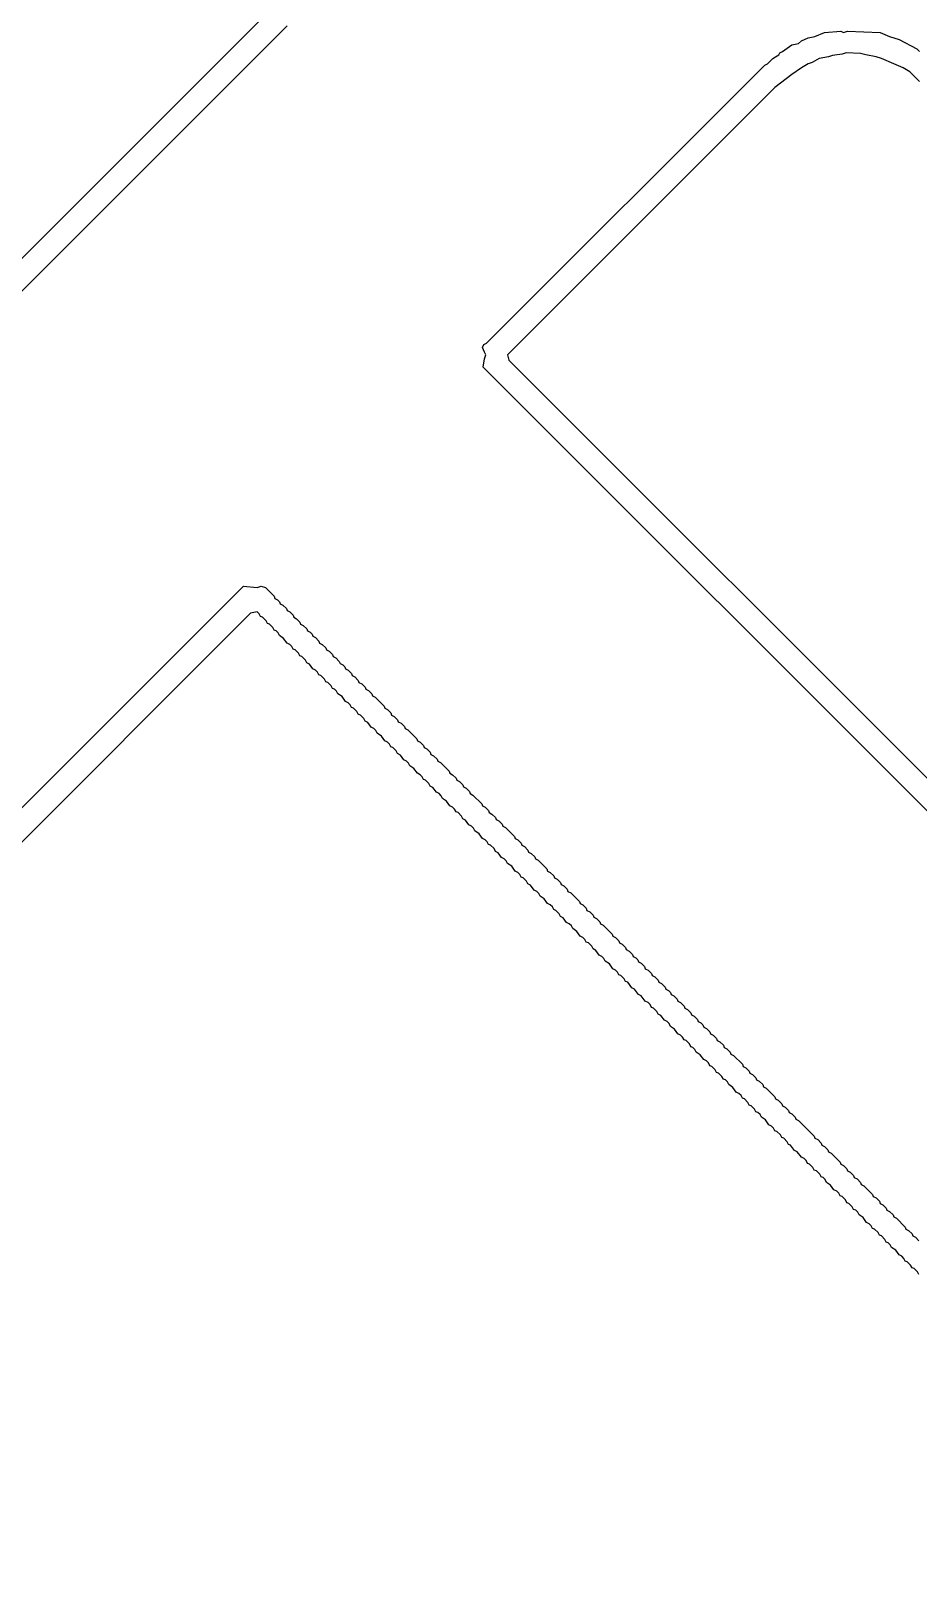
# Model space of a CAD drawing. Header units: millimetres. Extents: x 95 to 305, y 96 to 295.
# Drawn here: x 149.4 to 165.32, y 245.98 to 273.69 of the extents above; entities that cross this region are included whole.
import ezdxf

# ---------------------------------------------------------------- set-up
doc = ezdxf.new("R2010")
doc.units = ezdxf.units.MM
doc.layers.add('BottomOverlay', color=54, linetype='Continuous')

msp = doc.modelspace()

# ---------------------------------------------------------------- linework, layer by layer
at = {"layer": 'BottomOverlay'}
for p, q in [((153.998, 273.779), (126.203, 245.983)), ((126.227, 246.591), (153.524, 273.888)), ((163.053, 273.438), (163.174, 273.462)), ((163.174, 273.462), (163.223, 273.511)), ((163.223, 273.511), (163.345, 273.56)), ((163.345, 273.56), (163.466, 273.584)), ((163.466, 273.584), (163.637, 273.657)), ((163.637, 273.657), (163.929, 273.681)), ((163.929, 273.681), (163.978, 273.657)), ((163.978, 273.657), (164.051, 273.681)), ((164.051, 273.681), (164.635, 273.657)), ((164.635, 273.657), (164.805, 273.584)), ((164.805, 273.584), (164.975, 273.535)), ((164.975, 273.535), (165.292, 273.365)), ((162.615, 273.097), (162.712, 273.195)), ((162.712, 273.195), (162.761, 273.219)), ((162.761, 273.219), (162.821, 273.255)), ((162.821, 273.255), (162.834, 273.292)), ((162.834, 273.292), (162.882, 273.316)), ((162.882, 273.316), (163.053, 273.438)), ((163.539, 273.195), (163.418, 273.122)), ((163.71, 273.219), (163.539, 273.195)), ((163.783, 273.243), (163.71, 273.219)), ((163.953, 273.268), (163.783, 273.243)), ((164.026, 273.292), (163.953, 273.268)), ((164.282, 273.28), (164.026, 273.292)), ((164.379, 273.255), (164.282, 273.28)), ((164.562, 273.219), (164.379, 273.255)), ((164.659, 273.195), (164.562, 273.219)), ((164.878, 273.097), (164.659, 273.195)), ((165.292, 273.365), (165.341, 273.316)), ((157.576, 268.083), (162.566, 273.073)), ((162.566, 273.073), (162.615, 273.097)), ((163.053, 272.903), (162.748, 272.671)), ((163.223, 273.024), (163.053, 272.903)), ((163.345, 273.097), (163.223, 273.024)), ((163.418, 273.122), (163.345, 273.097)), ((165.048, 273.024), (164.878, 273.097)), ((165.17, 272.951), (165.048, 273.024)), ((165.341, 272.781), (165.17, 272.951)), ((162.748, 272.671), (157.953, 267.876)), ((157.503, 268.01), (157.528, 268.059)), ((157.54, 267.925), (157.503, 268.01)), ((157.528, 268.059), (157.576, 268.083)), ((157.564, 267.876), (157.54, 267.925)), ((157.515, 267.657), (157.54, 267.803)), ((177.997, 247.176), (157.515, 267.657)), ((157.54, 267.803), (157.564, 267.876)), ((157.953, 267.876), (157.978, 267.779)), ((157.978, 267.779), (176.61, 249.147)), ((143.642, 254.149), (153.219, 263.727)), ((153.219, 263.727), (153.463, 263.702)), ((153.463, 263.702), (153.536, 263.727)), ((153.536, 263.727), (153.609, 263.702)), ((153.609, 263.702), (153.767, 263.544)), ((153.767, 263.544), (153.779, 263.507)), ((153.779, 263.507), (153.828, 263.483)), ((153.828, 263.483), (153.864, 263.447)), ((153.341, 263.24), (136.827, 246.725)), ((153.463, 263.264), (153.341, 263.24)), ((153.499, 263.228), (153.463, 263.264)), ((153.524, 263.179), (153.499, 263.228)), ((153.864, 263.447), (153.877, 263.41)), ((153.877, 263.41), (153.925, 263.386)), ((153.925, 263.386), (153.986, 263.325)), ((153.986, 263.325), (153.998, 263.288)), ((153.998, 263.288), (154.047, 263.264)), ((154.047, 263.264), (154.108, 263.203)), ((154.108, 263.203), (154.12, 263.167)), ((153.56, 263.167), (153.524, 263.179)), ((153.621, 263.106), (153.56, 263.167)), ((153.645, 263.057), (153.621, 263.106)), ((153.682, 263.045), (153.645, 263.057)), ((153.743, 262.984), (153.682, 263.045)), ((153.767, 262.935), (153.743, 262.984)), ((153.804, 262.923), (153.767, 262.935)), ((153.84, 262.887), (153.804, 262.923)), ((154.12, 263.167), (154.169, 263.142)), ((154.169, 263.142), (154.23, 263.082)), ((154.23, 263.082), (154.242, 263.045)), ((154.242, 263.045), (154.29, 263.021)), ((154.29, 263.021), (154.351, 262.96)), ((154.351, 262.96), (154.363, 262.923)), ((154.363, 262.923), (154.412, 262.899)), ((153.864, 262.838), (153.84, 262.887)), ((153.937, 262.789), (153.864, 262.838)), ((153.998, 262.704), (153.937, 262.789)), ((154.047, 262.68), (153.998, 262.704)), ((154.084, 262.643), (154.047, 262.68)), ((154.108, 262.595), (154.084, 262.643)), ((154.412, 262.899), (154.449, 262.862)), ((154.449, 262.862), (154.461, 262.826)), ((154.461, 262.826), (154.509, 262.802)), ((154.509, 262.802), (154.57, 262.741)), ((154.57, 262.741), (154.582, 262.704)), ((154.582, 262.704), (154.631, 262.68)), ((154.631, 262.68), (154.692, 262.619)), ((154.144, 262.583), (154.108, 262.595)), ((154.205, 262.522), (154.144, 262.583)), ((154.23, 262.473), (154.205, 262.522)), ((154.266, 262.461), (154.23, 262.473)), ((154.327, 262.4), (154.266, 262.461)), ((154.351, 262.351), (154.327, 262.4)), ((154.692, 262.619), (154.704, 262.583)), ((154.704, 262.583), (154.753, 262.558)), ((154.753, 262.558), (154.814, 262.497)), ((154.814, 262.497), (154.826, 262.461)), ((154.826, 262.461), (154.875, 262.437)), ((154.875, 262.437), (154.935, 262.376)), ((154.935, 262.376), (154.948, 262.339)), ((154.4, 262.327), (154.351, 262.351)), ((154.461, 262.242), (154.4, 262.327)), ((154.509, 262.217), (154.461, 262.242)), ((154.546, 262.181), (154.509, 262.217)), ((154.57, 262.132), (154.546, 262.181)), ((154.607, 262.12), (154.57, 262.132)), ((154.668, 262.059), (154.607, 262.12)), ((154.948, 262.339), (154.996, 262.315)), ((154.996, 262.315), (155.033, 262.278)), ((155.033, 262.278), (155.045, 262.242)), ((155.045, 262.242), (155.094, 262.217)), ((155.094, 262.217), (155.154, 262.157)), ((155.154, 262.157), (155.167, 262.12)), ((155.167, 262.12), (155.215, 262.096)), ((155.215, 262.096), (155.276, 262.035)), ((154.692, 262.011), (154.668, 262.059)), ((154.729, 261.998), (154.692, 262.011)), ((154.789, 261.938), (154.729, 261.998)), ((154.814, 261.889), (154.789, 261.938)), ((154.85, 261.877), (154.814, 261.889)), ((154.887, 261.84), (154.85, 261.877)), ((154.911, 261.792), (154.887, 261.84)), ((155.276, 262.035), (155.288, 261.998)), ((155.288, 261.998), (155.337, 261.974)), ((155.337, 261.974), (155.398, 261.913)), ((155.398, 261.913), (155.41, 261.877)), ((155.41, 261.877), (155.459, 261.852)), ((155.459, 261.852), (155.52, 261.792)), ((154.984, 261.743), (154.911, 261.792)), ((155.045, 261.658), (154.984, 261.743)), ((155.094, 261.633), (155.045, 261.658)), ((155.13, 261.597), (155.094, 261.633)), ((155.154, 261.548), (155.13, 261.597)), ((155.191, 261.536), (155.154, 261.548)), ((155.252, 261.475), (155.191, 261.536)), ((155.52, 261.792), (155.532, 261.755)), ((155.532, 261.755), (155.58, 261.731)), ((155.58, 261.731), (155.739, 261.572)), ((155.739, 261.572), (155.751, 261.536)), ((155.751, 261.536), (155.799, 261.512)), ((155.276, 261.426), (155.252, 261.475)), ((155.313, 261.414), (155.276, 261.426)), ((155.374, 261.353), (155.313, 261.414)), ((155.398, 261.305), (155.374, 261.353)), ((155.447, 261.28), (155.398, 261.305)), ((155.507, 261.195), (155.447, 261.28)), ((155.799, 261.512), (155.86, 261.451)), ((155.86, 261.451), (155.872, 261.414)), ((155.872, 261.414), (155.921, 261.39)), ((155.921, 261.39), (155.982, 261.329)), ((155.982, 261.329), (155.994, 261.293)), ((155.994, 261.293), (156.043, 261.268)), ((156.043, 261.268), (156.104, 261.207)), ((155.556, 261.171), (155.507, 261.195)), ((155.593, 261.134), (155.556, 261.171)), ((155.617, 261.086), (155.593, 261.134)), ((155.69, 261.037), (155.617, 261.086)), ((155.751, 260.952), (155.69, 261.037)), ((156.104, 261.207), (156.116, 261.171)), ((156.116, 261.171), (156.165, 261.147)), ((156.165, 261.147), (156.323, 260.988)), ((156.323, 260.988), (156.335, 260.952)), ((155.799, 260.927), (155.751, 260.952)), ((155.836, 260.891), (155.799, 260.927)), ((155.86, 260.842), (155.836, 260.891)), ((155.897, 260.83), (155.86, 260.842)), ((155.958, 260.769), (155.897, 260.83)), ((155.982, 260.721), (155.958, 260.769)), ((156.031, 260.696), (155.982, 260.721)), ((156.335, 260.952), (156.384, 260.927)), ((156.384, 260.927), (156.444, 260.867)), ((156.444, 260.867), (156.457, 260.83)), ((156.457, 260.83), (156.505, 260.806)), ((156.505, 260.806), (156.566, 260.745)), ((156.566, 260.745), (156.578, 260.708)), ((156.578, 260.708), (156.627, 260.684)), ((156.092, 260.611), (156.031, 260.696)), ((156.14, 260.587), (156.092, 260.611)), ((156.177, 260.55), (156.14, 260.587)), ((156.201, 260.502), (156.177, 260.55)), ((156.274, 260.453), (156.201, 260.502)), ((156.335, 260.368), (156.274, 260.453)), ((156.627, 260.684), (156.688, 260.623)), ((156.688, 260.623), (156.7, 260.587)), ((156.7, 260.587), (156.749, 260.562)), ((156.749, 260.562), (156.907, 260.404)), ((156.384, 260.343), (156.335, 260.368)), ((156.42, 260.307), (156.384, 260.343)), ((156.444, 260.258), (156.42, 260.307)), ((156.481, 260.246), (156.444, 260.258)), ((156.542, 260.185), (156.481, 260.246)), ((156.566, 260.136), (156.542, 260.185)), ((156.907, 260.404), (156.919, 260.368)), ((156.919, 260.368), (156.968, 260.343)), ((156.968, 260.343), (157.029, 260.282)), ((157.029, 260.282), (157.041, 260.246)), ((157.041, 260.246), (157.089, 260.222)), ((157.089, 260.222), (157.15, 260.161)), ((157.15, 260.161), (157.162, 260.124)), ((156.615, 260.112), (156.566, 260.136)), ((156.676, 260.027), (156.615, 260.112)), ((156.724, 260.003), (156.676, 260.027)), ((156.761, 259.966), (156.724, 260.003)), ((156.785, 259.917), (156.761, 259.966)), ((156.858, 259.869), (156.785, 259.917)), ((156.919, 259.784), (156.858, 259.869)), ((157.162, 260.124), (157.211, 260.1)), ((157.211, 260.1), (157.272, 260.039)), ((157.272, 260.039), (157.284, 260.003)), ((157.284, 260.003), (157.333, 259.978)), ((157.333, 259.978), (157.491, 259.82)), ((156.968, 259.759), (156.919, 259.784)), ((157.004, 259.723), (156.968, 259.759)), ((157.029, 259.674), (157.004, 259.723)), ((157.065, 259.662), (157.029, 259.674)), ((157.126, 259.601), (157.065, 259.662)), ((157.15, 259.552), (157.126, 259.601)), ((157.491, 259.82), (157.503, 259.784)), ((157.503, 259.784), (157.552, 259.759)), ((157.552, 259.759), (157.613, 259.698)), ((157.613, 259.698), (157.625, 259.662)), ((157.625, 259.662), (157.674, 259.637)), ((157.674, 259.637), (157.734, 259.577)), ((157.199, 259.528), (157.15, 259.552)), ((157.26, 259.443), (157.199, 259.528)), ((157.308, 259.418), (157.26, 259.443)), ((157.345, 259.382), (157.308, 259.418)), ((157.369, 259.333), (157.345, 259.382)), ((157.442, 259.285), (157.369, 259.333)), ((157.734, 259.577), (157.747, 259.54)), ((157.747, 259.54), (157.795, 259.516)), ((157.795, 259.516), (157.856, 259.455)), ((157.856, 259.455), (157.868, 259.418)), ((157.868, 259.418), (157.917, 259.394)), ((157.917, 259.394), (158.075, 259.236)), ((157.503, 259.199), (157.442, 259.285)), ((157.552, 259.175), (157.503, 259.199)), ((157.588, 259.139), (157.552, 259.175)), ((157.613, 259.09), (157.588, 259.139)), ((157.649, 259.078), (157.613, 259.09)), ((157.71, 259.017), (157.649, 259.078)), ((158.075, 259.236), (158.087, 259.199)), ((158.087, 259.199), (158.136, 259.175)), ((158.136, 259.175), (158.197, 259.114)), ((158.197, 259.114), (158.209, 259.078)), ((158.209, 259.078), (158.258, 259.053)), ((158.258, 259.053), (158.319, 258.992)), ((157.734, 258.968), (157.71, 259.017)), ((157.783, 258.944), (157.734, 258.968)), ((157.844, 258.859), (157.783, 258.944)), ((157.893, 258.834), (157.844, 258.859)), ((157.929, 258.798), (157.893, 258.834)), ((157.953, 258.749), (157.929, 258.798)), ((158.319, 258.992), (158.331, 258.956)), ((158.331, 258.956), (158.379, 258.932)), ((158.379, 258.932), (158.44, 258.871)), ((158.44, 258.871), (158.452, 258.834)), ((158.452, 258.834), (158.501, 258.81)), ((158.501, 258.81), (158.659, 258.652)), ((158.027, 258.7), (157.953, 258.749)), ((158.087, 258.615), (158.027, 258.7)), ((158.136, 258.591), (158.087, 258.615)), ((158.173, 258.554), (158.136, 258.591)), ((158.197, 258.506), (158.173, 258.554)), ((158.233, 258.494), (158.197, 258.506)), ((158.294, 258.433), (158.233, 258.494)), ((158.659, 258.652), (158.672, 258.615)), ((158.672, 258.615), (158.72, 258.591)), ((158.72, 258.591), (158.781, 258.53)), ((158.781, 258.53), (158.793, 258.494)), ((158.793, 258.494), (158.842, 258.469)), ((158.319, 258.384), (158.294, 258.433)), ((158.367, 258.36), (158.319, 258.384)), ((158.428, 258.274), (158.367, 258.36)), ((158.477, 258.25), (158.428, 258.274)), ((158.513, 258.214), (158.477, 258.25)), ((158.538, 258.165), (158.513, 258.214)), ((158.842, 258.469), (158.903, 258.408)), ((158.903, 258.408), (158.915, 258.372)), ((158.915, 258.372), (158.964, 258.347)), ((158.964, 258.347), (159.024, 258.287)), ((159.024, 258.287), (159.037, 258.25)), ((159.037, 258.25), (159.085, 258.226)), ((159.085, 258.226), (159.243, 258.068)), ((158.611, 258.116), (158.538, 258.165)), ((158.672, 258.031), (158.611, 258.116)), ((158.72, 258.007), (158.672, 258.031)), ((158.757, 257.97), (158.72, 258.007)), ((158.781, 257.922), (158.757, 257.97)), ((159.243, 258.068), (159.256, 258.031)), ((159.256, 258.031), (159.304, 258.007)), ((159.304, 258.007), (159.365, 257.946)), ((159.365, 257.946), (159.377, 257.909)), ((158.818, 257.909), (158.781, 257.922)), ((158.878, 257.849), (158.818, 257.909)), ((158.903, 257.8), (158.878, 257.849)), ((158.951, 257.775), (158.903, 257.8)), ((159.012, 257.69), (158.951, 257.775)), ((159.061, 257.666), (159.012, 257.69)), ((159.097, 257.629), (159.061, 257.666)), ((159.377, 257.909), (159.426, 257.885)), ((159.426, 257.885), (159.487, 257.824)), ((159.487, 257.824), (159.499, 257.788)), ((159.499, 257.788), (159.548, 257.763)), ((159.548, 257.763), (159.609, 257.702)), ((159.609, 257.702), (159.621, 257.666)), ((159.621, 257.666), (159.669, 257.642)), ((159.122, 257.581), (159.097, 257.629)), ((159.195, 257.532), (159.122, 257.581)), ((159.256, 257.447), (159.195, 257.532)), ((159.304, 257.423), (159.256, 257.447)), ((159.341, 257.386), (159.304, 257.423)), ((159.365, 257.337), (159.341, 257.386)), ((159.669, 257.642), (159.828, 257.483)), ((159.828, 257.483), (159.84, 257.447)), ((159.84, 257.447), (159.888, 257.423)), ((159.888, 257.423), (159.949, 257.362)), ((159.402, 257.325), (159.365, 257.337)), ((159.463, 257.264), (159.402, 257.325)), ((159.487, 257.216), (159.463, 257.264)), ((159.536, 257.191), (159.487, 257.216)), ((159.596, 257.106), (159.536, 257.191)), ((159.645, 257.082), (159.596, 257.106)), ((159.949, 257.362), (159.962, 257.325)), ((159.962, 257.325), (160.01, 257.301)), ((160.01, 257.301), (160.071, 257.24)), ((160.071, 257.24), (160.083, 257.204)), ((160.083, 257.204), (160.132, 257.179)), ((160.132, 257.179), (160.193, 257.118)), ((160.193, 257.118), (160.205, 257.082)), ((159.682, 257.045), (159.645, 257.082)), ((159.706, 256.997), (159.682, 257.045)), ((159.779, 256.948), (159.706, 256.997)), ((159.84, 256.863), (159.779, 256.948)), ((159.888, 256.838), (159.84, 256.863)), ((159.925, 256.802), (159.888, 256.838)), ((160.205, 257.082), (160.254, 257.057)), ((160.254, 257.057), (160.29, 257.021)), ((160.29, 257.021), (160.302, 256.984)), ((160.302, 256.984), (160.351, 256.96)), ((160.351, 256.96), (160.412, 256.899)), ((160.412, 256.899), (160.424, 256.863)), ((160.424, 256.863), (160.473, 256.838)), ((160.473, 256.838), (160.533, 256.778)), ((159.949, 256.753), (159.925, 256.802)), ((159.986, 256.741), (159.949, 256.753)), ((160.047, 256.68), (159.986, 256.741)), ((160.071, 256.632), (160.047, 256.68)), ((160.108, 256.619), (160.071, 256.632)), ((160.181, 256.522), (160.108, 256.619)), ((160.533, 256.778), (160.546, 256.741)), ((160.546, 256.741), (160.594, 256.717)), ((160.594, 256.717), (160.655, 256.656)), ((160.655, 256.656), (160.667, 256.619)), ((160.667, 256.619), (160.716, 256.595)), ((160.716, 256.595), (160.777, 256.534)), ((160.229, 256.498), (160.181, 256.522)), ((160.302, 256.4), (160.229, 256.498)), ((160.351, 256.376), (160.302, 256.4)), ((160.424, 256.279), (160.351, 256.376)), ((160.473, 256.254), (160.424, 256.279)), ((160.777, 256.534), (160.789, 256.498)), ((160.789, 256.498), (160.838, 256.473)), ((160.838, 256.473), (160.874, 256.437)), ((160.874, 256.437), (160.886, 256.4)), ((160.886, 256.4), (160.935, 256.376)), ((160.935, 256.376), (160.996, 256.315)), ((160.996, 256.315), (161.008, 256.279)), ((161.008, 256.279), (161.057, 256.254)), ((160.509, 256.218), (160.473, 256.254)), ((160.533, 256.169), (160.509, 256.218)), ((160.57, 256.157), (160.533, 256.169)), ((160.631, 256.096), (160.57, 256.157)), ((160.655, 256.047), (160.631, 256.096)), ((160.704, 256.023), (160.655, 256.047)), ((160.765, 255.938), (160.704, 256.023)), ((161.057, 256.254), (161.118, 256.193)), ((161.118, 256.193), (161.13, 256.157)), ((161.13, 256.157), (161.178, 256.133)), ((161.178, 256.133), (161.239, 256.072)), ((161.239, 256.072), (161.251, 256.035)), ((161.251, 256.035), (161.3, 256.011)), ((161.3, 256.011), (161.361, 255.95)), ((160.813, 255.914), (160.765, 255.938)), ((160.85, 255.877), (160.813, 255.914)), ((160.874, 255.828), (160.85, 255.877)), ((160.947, 255.78), (160.874, 255.828)), ((161.008, 255.694), (160.947, 255.78)), ((161.361, 255.95), (161.373, 255.914)), ((161.373, 255.914), (161.422, 255.889)), ((161.422, 255.889), (161.458, 255.853)), ((161.458, 255.853), (161.471, 255.816)), ((161.471, 255.816), (161.519, 255.792)), ((161.519, 255.792), (161.58, 255.731)), ((161.58, 255.731), (161.592, 255.694)), ((161.057, 255.67), (161.008, 255.694)), ((161.093, 255.634), (161.057, 255.67)), ((161.118, 255.585), (161.093, 255.634)), ((161.154, 255.573), (161.118, 255.585)), ((161.215, 255.512), (161.154, 255.573)), ((161.239, 255.463), (161.215, 255.512)), ((161.276, 255.451), (161.239, 255.463)), ((161.312, 255.415), (161.276, 255.451)), ((161.592, 255.694), (161.641, 255.67)), ((161.641, 255.67), (161.702, 255.609)), ((161.702, 255.609), (161.714, 255.573)), ((161.714, 255.573), (161.763, 255.548)), ((161.763, 255.548), (161.823, 255.488)), ((161.823, 255.488), (161.836, 255.451)), ((161.836, 255.451), (161.884, 255.427)), ((161.337, 255.366), (161.312, 255.415)), ((161.41, 255.317), (161.337, 255.366)), ((161.471, 255.232), (161.41, 255.317)), ((161.519, 255.208), (161.471, 255.232)), ((161.556, 255.171), (161.519, 255.208)), ((161.58, 255.122), (161.556, 255.171)), ((161.884, 255.427), (161.945, 255.366)), ((161.945, 255.366), (161.957, 255.329)), ((161.957, 255.329), (162.006, 255.305)), ((162.006, 255.305), (162.164, 255.147)), ((161.617, 255.11), (161.58, 255.122)), ((161.677, 255.049), (161.617, 255.11)), ((161.702, 255.001), (161.677, 255.049)), ((161.738, 254.989), (161.702, 255.001)), ((161.799, 254.928), (161.738, 254.989)), ((161.823, 254.879), (161.799, 254.928)), ((162.164, 255.147), (162.176, 255.11)), ((162.176, 255.11), (162.225, 255.086)), ((162.225, 255.086), (162.286, 255.025)), ((162.286, 255.025), (162.298, 254.989)), ((162.298, 254.989), (162.347, 254.964)), ((162.347, 254.964), (162.408, 254.903)), ((162.408, 254.903), (162.42, 254.867)), ((161.86, 254.867), (161.823, 254.879)), ((161.896, 254.83), (161.86, 254.867)), ((161.921, 254.782), (161.896, 254.83)), ((161.994, 254.733), (161.921, 254.782)), ((162.055, 254.648), (161.994, 254.733)), ((162.103, 254.624), (162.055, 254.648)), ((162.14, 254.587), (162.103, 254.624)), ((162.42, 254.867), (162.468, 254.843)), ((162.468, 254.843), (162.529, 254.782)), ((162.529, 254.782), (162.541, 254.745)), ((162.541, 254.745), (162.59, 254.721)), ((162.59, 254.721), (162.748, 254.563)), ((162.164, 254.538), (162.14, 254.587)), ((162.201, 254.526), (162.164, 254.538)), ((162.262, 254.465), (162.201, 254.526)), ((162.286, 254.417), (162.262, 254.465)), ((162.322, 254.404), (162.286, 254.417)), ((162.383, 254.344), (162.322, 254.404)), ((162.408, 254.295), (162.383, 254.344)), ((162.748, 254.563), (162.761, 254.526)), ((162.761, 254.526), (162.809, 254.502)), ((162.809, 254.502), (162.87, 254.441)), ((162.87, 254.441), (162.882, 254.404)), ((162.882, 254.404), (162.931, 254.38)), ((162.931, 254.38), (162.992, 254.319)), ((162.444, 254.283), (162.408, 254.295)), ((162.481, 254.246), (162.444, 254.283)), ((162.505, 254.198), (162.481, 254.246)), ((162.578, 254.149), (162.505, 254.198)), ((162.639, 254.064), (162.578, 254.149)), ((162.688, 254.039), (162.639, 254.064)), ((162.992, 254.319), (163.004, 254.283)), ((163.004, 254.283), (163.053, 254.258)), ((163.053, 254.258), (163.113, 254.198)), ((163.113, 254.198), (163.126, 254.161)), ((163.126, 254.161), (163.174, 254.137)), ((163.174, 254.137), (163.454, 253.857)), ((162.724, 254.003), (162.688, 254.039)), ((162.748, 253.954), (162.724, 254.003)), ((162.785, 253.942), (162.748, 253.954)), ((162.846, 253.881), (162.785, 253.942)), ((162.87, 253.832), (162.846, 253.881)), ((162.907, 253.82), (162.87, 253.832)), ((162.967, 253.759), (162.907, 253.82)), ((163.454, 253.857), (163.466, 253.82)), ((163.466, 253.82), (163.515, 253.796)), ((163.515, 253.796), (163.576, 253.735)), ((162.992, 253.711), (162.967, 253.759)), ((163.028, 253.699), (162.992, 253.711)), ((163.101, 253.601), (163.028, 253.699)), ((163.15, 253.577), (163.101, 253.601)), ((163.223, 253.48), (163.15, 253.577)), ((163.576, 253.735), (163.588, 253.699)), ((163.588, 253.699), (163.637, 253.674)), ((163.637, 253.674), (163.698, 253.613)), ((163.698, 253.613), (163.71, 253.577)), ((163.71, 253.577), (163.758, 253.553)), ((163.758, 253.553), (163.917, 253.394)), ((163.272, 253.455), (163.223, 253.48)), ((163.308, 253.419), (163.272, 253.455)), ((163.333, 253.37), (163.308, 253.419)), ((163.369, 253.358), (163.333, 253.37)), ((163.43, 253.297), (163.369, 253.358)), ((163.454, 253.248), (163.43, 253.297)), ((163.491, 253.236), (163.454, 253.248)), ((163.552, 253.175), (163.491, 253.236)), ((163.917, 253.394), (163.929, 253.358)), ((163.929, 253.358), (163.978, 253.334)), ((163.978, 253.334), (164.038, 253.273)), ((164.038, 253.273), (164.051, 253.236)), ((164.051, 253.236), (164.099, 253.212)), ((163.576, 253.127), (163.552, 253.175)), ((163.612, 253.114), (163.576, 253.127)), ((163.649, 253.078), (163.612, 253.114)), ((163.673, 253.029), (163.649, 253.078)), ((163.746, 252.981), (163.673, 253.029)), ((163.807, 252.895), (163.746, 252.981)), ((164.099, 253.212), (164.16, 253.151)), ((164.16, 253.151), (164.172, 253.114)), ((164.172, 253.114), (164.221, 253.09)), ((164.221, 253.09), (164.282, 253.029)), ((164.282, 253.029), (164.294, 252.993)), ((164.294, 252.993), (164.343, 252.968)), ((164.343, 252.968), (164.501, 252.81)), ((163.856, 252.871), (163.807, 252.895)), ((163.892, 252.835), (163.856, 252.871)), ((163.917, 252.786), (163.892, 252.835)), ((163.953, 252.774), (163.917, 252.786)), ((164.014, 252.713), (163.953, 252.774)), ((164.038, 252.664), (164.014, 252.713)), ((164.501, 252.81), (164.513, 252.774)), ((164.513, 252.774), (164.562, 252.749)), ((164.562, 252.749), (164.623, 252.689)), ((164.623, 252.689), (164.635, 252.652)), ((164.075, 252.652), (164.038, 252.664)), ((164.136, 252.591), (164.075, 252.652)), ((164.16, 252.543), (164.136, 252.591)), ((164.197, 252.53), (164.16, 252.543)), ((164.233, 252.494), (164.197, 252.53)), ((164.257, 252.445), (164.233, 252.494)), ((164.33, 252.396), (164.257, 252.445)), ((164.391, 252.311), (164.33, 252.396)), ((164.635, 252.652), (164.683, 252.628)), ((164.683, 252.628), (164.744, 252.567)), ((164.744, 252.567), (164.756, 252.53)), ((164.756, 252.53), (164.805, 252.506)), ((164.805, 252.506), (164.866, 252.445)), ((164.866, 252.445), (164.878, 252.409)), ((164.878, 252.409), (164.927, 252.384)), ((164.44, 252.287), (164.391, 252.311)), ((164.476, 252.25), (164.44, 252.287)), ((164.501, 252.202), (164.476, 252.25)), ((164.537, 252.19), (164.501, 252.202)), ((164.598, 252.129), (164.537, 252.19)), ((164.623, 252.08), (164.598, 252.129)), ((164.927, 252.384), (165.085, 252.226)), ((165.085, 252.226), (165.097, 252.19)), ((165.097, 252.19), (165.146, 252.165)), ((165.146, 252.165), (165.207, 252.104)), ((164.659, 252.068), (164.623, 252.08)), ((164.72, 252.007), (164.659, 252.068)), ((164.744, 251.958), (164.72, 252.007)), ((164.781, 251.946), (164.744, 251.958)), ((164.817, 251.91), (164.781, 251.946)), ((164.842, 251.861), (164.817, 251.91)), ((164.915, 251.812), (164.842, 251.861)), ((165.207, 252.104), (165.219, 252.068)), ((165.219, 252.068), (165.268, 252.044)), ((165.268, 252.044), (165.328, 251.983)), ((164.975, 251.727), (164.915, 251.812)), ((165.024, 251.703), (164.975, 251.727)), ((165.061, 251.666), (165.024, 251.703)), ((165.085, 251.618), (165.061, 251.666)), ((165.121, 251.605), (165.085, 251.618)), ((165.182, 251.545), (165.121, 251.605)), ((165.207, 251.496), (165.182, 251.545)), ((165.243, 251.484), (165.207, 251.496)), ((165.304, 251.423), (165.243, 251.484)), ((165.328, 251.374), (165.304, 251.423))]:
    msp.add_line(p, q, dxfattribs=at)

doc.saveas('drawing.dxf')
